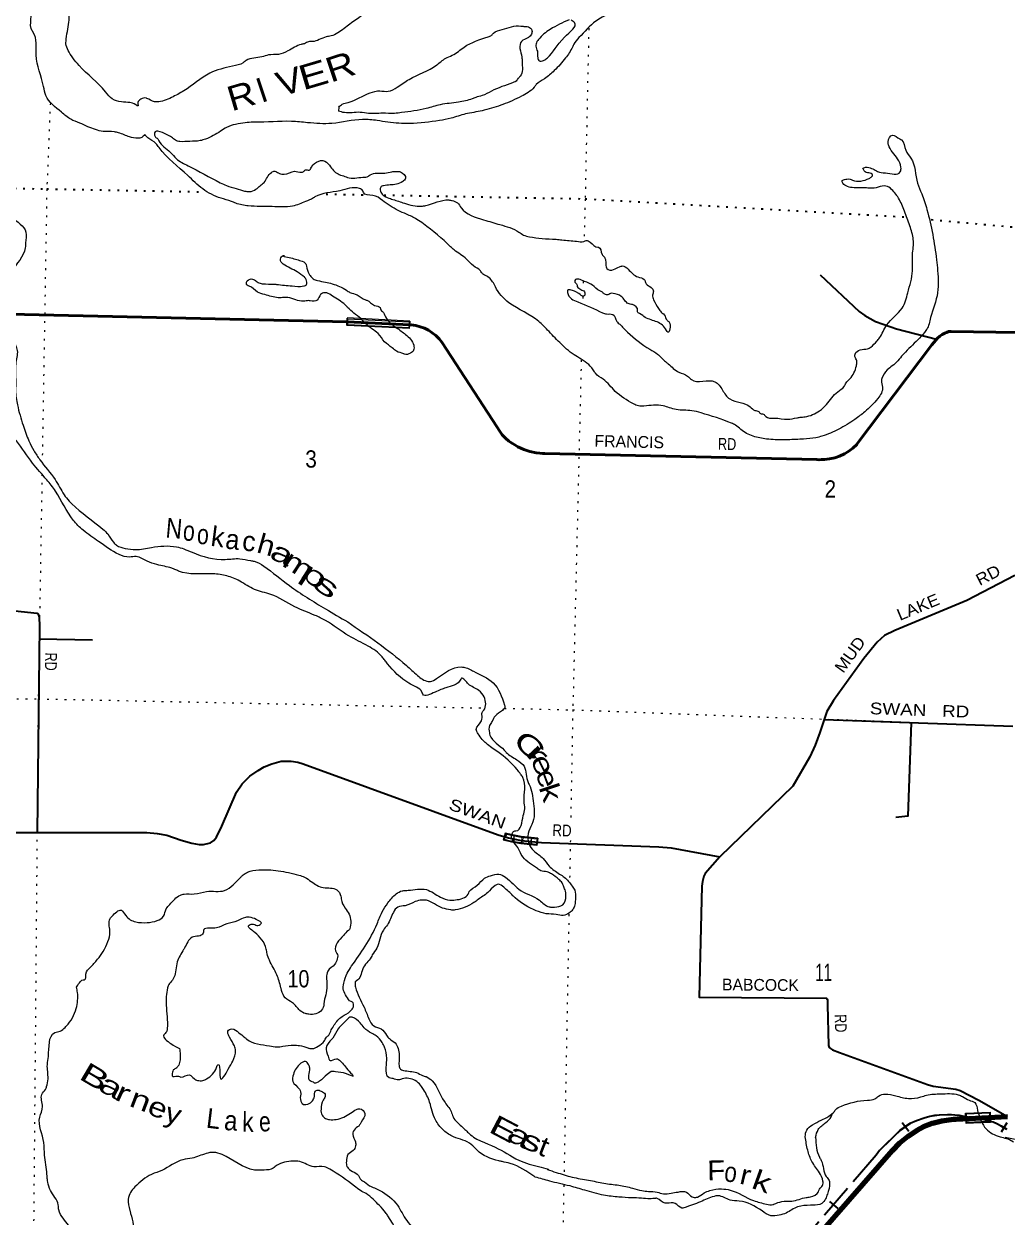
# Model space of a CAD drawing. Header units: feet. Extents: x -493433 to -244333, y 184684 to 373072.
# Drawn here: x -316036 to -306000, y 348789 to 360969 of the extents above; entities that cross this region are included whole.
import ezdxf

# ---------------------------------------------------------------- set-up
doc = ezdxf.new("R2010")
doc.units = ezdxf.units.FT
doc.header["$LTSCALE"] = 60
doc.linetypes.add('DOTTED', pattern=[1.5, 0.3, -1.2])
doc.linetypes.add('LONG_DASHED', pattern=[7.5, 6, -1.5])
for name, color, linetype, lineweight in [('23', 7, 'Continuous', 70), ('26', 7, 'Continuous', 40), ('27', 7, 'Continuous', 13), ('29', 7, 'Continuous', 25), ('30', 7, 'Continuous', 13), ('31', 7, 'Continuous', 13), ('34', 7, 'Continuous', 13), ('39', 7, 'Continuous', 13), ('41', 7, 'Continuous', 13), ('59', 7, 'Continuous', 13), ('6', 7, 'DOTTED', 25), ('63', 7, 'Continuous', 25), ('7', 7, 'DOTTED', 13)]:
    doc.layers.add(name, color=color, linetype=linetype, lineweight=lineweight)

msp = doc.modelspace()

# ---------------------------------------------------------------- linework, layer by layer
at = {"layer": '23'}
msp.add_lwpolyline([(-308357.81, 348107.11), (-307170.73, 349468.59), (-307094.38, 349546.85), (-307010.27, 349616.7), (-306919.32, 349677.37), (-306849.86, 349715.14), (-306760.02, 349748.53), (-306667.17, 349772.35), (-306572.35, 349786.33), (-306571.34, 349786.41), (-306545.92, 349788.43), (-306521.34, 349789.8), (-306450.29, 349793.75), (-305996.95, 349814.48)], dxfattribs=at)
at = {"layer": '26', "lineweight": 13}
for p, q in [((-312737.86, 357890.59), (-312735.4, 357966.2)), ((-312100.5, 357858.84), (-312737.27, 357890.59)), ((-312095.39, 357935.07), (-312735.64, 357967)), ((-312099.15, 357859.61), (-312096.71, 357895.26))]:
    msp.add_line(p, q, dxfattribs=at)
at = {"layer": '26'}
for p, q in [((-312736.96, 357927.95), (-312096.57, 357897.35)), ((-312096.57, 357897.35), (-312097.36, 357897.41))]:
    msp.add_line(p, q, dxfattribs=at)
for points in [[(-312736.96, 357927.95), (-316179.66, 358006.71), (-316205.82, 358007.31)], [(-305886.85, 357818.14), (-306570.28, 357828.72), (-306595.3, 357829.11), (-306620.28, 357819.76), (-306636.31, 357812.99), (-306662.49, 357798.54), (-306687.02, 357781.44), (-306709.63, 357761.87), (-306728.98, 357741.19), (-306747.52, 357716.96), (-306766.98, 357691.19), (-307532.65, 356677.58), (-307534.23, 356675.93), (-307573.17, 356639.56), (-307615.7, 356607.45), (-307661.35, 356579.97), (-307709.62, 356557.41), (-307759.99, 356540.02), (-307811.9, 356527.99), (-307864.78, 356521.45), (-307893.05, 356520.94), (-307918.3, 356520.48), (-307943.05, 356521.03), (-310718.82, 356583.3), (-310743.71, 356583.86), (-310768.82, 356586.68), (-310806.77, 356590.95), (-310870.92, 356604.96), (-310933.26, 356625.59), (-310993.09, 356652.62), (-311024.78, 356671.15), (-311049.86, 356685.82), (-311074.78, 356703.38), (-311085.1, 356710.66), (-311120.58, 356741.44), (-311152.65, 356775.75), (-311180.95, 356813.23), (-311205.18, 356853.46), (-311769.17, 357719.91), (-311798.59, 357755.5), (-311831.57, 357787.82), (-311867.75, 357816.52), (-311906.73, 357841.28), (-311948.09, 357861.83), (-311991.36, 357877.94), (-312036.09, 357889.45), (-312081.77, 357896.21), (-312096.57, 357897.35)]]:
    msp.add_lwpolyline(points, dxfattribs=at)
at = {"layer": '26', "lineweight": 13}
for points in [[(-312729.6, 357898.22), (-312727.64, 357958.58), (-312102.53, 357927.41), (-312104.55, 357897.89)], [(-312104.69, 357895.8), (-312106.65, 357867.16), (-312729.6, 357898.22)], [(-312074.57, 357894.16), (-312096.71, 357895.26), (-312096.57, 357897.35), (-312093.99, 357935.09)]]:
    msp.add_lwpolyline(points, dxfattribs=at)
at = {"layer": '29'}
for p, q in [((-315878.29, 354693.2), (-315335.44, 354682.57)), ((-307867.6, 353869.41), (-305942.1, 353801.63))]:
    msp.add_line(p, q, dxfattribs=at)
for points in [[(-307908.74, 358407.62), (-307508.46, 358032.38), (-307453.54, 357992.19), (-307342.4, 357931.93), (-307185.54, 357875.16), (-307129.99, 357854.66), (-306720.64, 357750.35)], [(-317209.96, 356829), (-317221.57, 355162.85), (-317211.81, 355125.2), (-317175.19, 355093.27), (-317105.82, 355078.42), (-315898.89, 354953.52), (-315893.24, 354950.23), (-315888.41, 354942.5), (-315880.68, 354912.54), (-315876.81, 354820.73), (-315901.23, 352713.91)], [(-305920.97, 355337.78), (-306412.04, 355082.01), (-307145.43, 354777.35), (-307252.11, 354725.07), (-307326.94, 354657.58), (-307463.37, 354490.37), (-307771.06, 354062.59), (-307841, 353951.44), (-307912.48, 353735.62), (-307960.29, 353606.69), (-308012.99, 353486.24), (-308187.34, 353186.23), (-308932.54, 352466.6)], [(-306977.55, 353838.08), (-307012.73, 352880.84), (-307136.17, 352869.63)], [(-318569.31, 352715.49), (-314780.26, 352713.24), (-314674.92, 352705.65), (-314575.57, 352686.2), (-314430.1, 352635.48), (-314320.68, 352605.06), (-314247.3, 352593.47), (-314202.82, 352593.91), (-314131.43, 352608.93), (-314096.68, 352632.11), (-314069.64, 352666.88), (-314014.9, 352778.82), (-313865.7, 353127.75), (-313807.02, 353211.64), (-313728.78, 353289.68), (-313644.82, 353346.87), (-313583.02, 353385.5), (-313505.78, 353416.41), (-313410.33, 353441.32), (-313308.82, 353443.45), (-313239.3, 353431.86), (-313186.72, 353415.95), (-311195.47, 352692.72), (-311088.41, 352659.15), (-310960.97, 352634.04), (-310752.92, 352613.9), (-309554.28, 352569.75), (-309427.81, 352556.77), (-308932.54, 352466.6)], [(-308932.54, 352466.6), (-309081.75, 352296.9), (-309095.68, 352268.93), (-309109.2, 352214.84), (-309114.97, 352166.78), (-309142.34, 351035.64), (-307844.02, 351023.39), (-307837.14, 351014.86), (-307833.27, 351003.26), (-307833.44, 350954.68), (-307821.68, 350539.36), (-307814.88, 350521.27), (-307802.35, 350510.36), (-307781.1, 350496.83), (-307711, 350470.51), (-306811.16, 350141.18), (-306755.38, 350125.94), (-306521.82, 350094.29), (-306478.84, 350081.26), (-306290.06, 349982.14), (-305996.95, 349814.48)]]:
    msp.add_lwpolyline(points, dxfattribs=at)
at = {"layer": '31'}
for p, q in [((-311124.66, 352709.59), (-311142.08, 352636.65)), ((-311132.43, 352642.57), (-311118.73, 352699.95)), ((-310788.54, 352656.32), (-310798.44, 352581.98))]:
    msp.add_line(p, q, dxfattribs=at)
for points in [[(-310798.44, 352581.98), (-310962.89, 352600.79), (-311057.88, 352616.54), (-311142.08, 352636.65)], [(-310805.32, 352590.82), (-310961.78, 352608.72), (-311056.29, 352624.39), (-311132.43, 352642.57)], [(-310788.54, 352656.32), (-310958.58, 352674.2), (-311044.18, 352690.38), (-311124.66, 352709.59)], [(-311118.73, 352699.95), (-311045.85, 352682.55), (-310959.74, 352666.28), (-310797.55, 352649.22), (-310805.32, 352590.82)]]:
    msp.add_lwpolyline(points, dxfattribs=at)
at = {"layer": '31', "linetype": 'DOTTED', "lineweight": 100}
msp.add_arc((-310699.76, 354306.61), 1690.06, 255.1337, 266.82082, dxfattribs=at)
at = {"layer": '34'}
msp.add_lwpolyline([(-304717.17, 349345.58), (-304915.31, 349384.32), (-306020.4, 349602.15)], dxfattribs=at)
at = {"layer": '39'}
for p, q in [((-312821.9, 360119.91), (-312824.19, 360079.52)), ((-305933.81, 349552.42), (-306000.17, 349591.74))]:
    msp.add_line(p, q, dxfattribs=at)
for points in [[(-314967.5, 363185.97), (-315055.97, 363239.04), (-315275.58, 363311.09), (-315452.95, 363358.64), (-315527.59, 363367.19), (-315719.54, 363350.17), (-315842.62, 363363.04), (-315979.94, 363359.83), (-316131.72, 363312.27), (-316220.93, 363258.25), (-316287.99, 363196.02), (-316375.4, 363109.67), (-316430.15, 363075.65), (-316432.27, 363059.5), (-316519.62, 362983.25), (-316568.8, 362878.49), (-316578.98, 362866.43), (-316585.02, 362868.48), (-316578.98, 362866.43), (-316585.02, 362868.48), (-316578.98, 362866.43), (-316585.02, 362868.48), (-316591.74, 362771.54), (-316608.04, 362749.41), (-316614.2, 362735.31), (-316624.31, 362733.34), (-316636.71, 362690.99), (-316779.81, 362433.23), (-316808.3, 362401.08), (-316847.11, 362334.64), (-316865.52, 362300.41), (-316908.52, 362213.78), (-317059.47, 361988.4), (-317085.91, 361960.27), (-317132.98, 361867.62), (-317165.6, 361823.36), (-317276.51, 361547.23), (-317278.82, 361504.81), (-317272.84, 361492.66), (-317333.66, 361161.66), (-317350.43, 361070.84), (-317351.06, 360977.9), (-317367.71, 360905.27), (-317380.7, 360776.04), (-317379.34, 360679.04), (-317381.6, 360644.72), (-317364.88, 360432.46), (-317347.27, 360347.5), (-317326.34, 360161.48), (-317314.45, 360127.07), (-317276.73, 360033.89), (-317232.85, 359954.83), (-317241.73, 359835.67), (-317238.58, 359706.35), (-317235.64, 359544.69), (-317214.43, 359397.07), (-317219.63, 359227.38), (-317217.8, 359199.08), (-317216.05, 359160.69), (-317230.58, 359102.18), (-317250.01, 358916.42), (-317288.97, 358829.78), (-317405.11, 358674.9), (-317524.87, 358582.69), (-317682.88, 358506.87), (-317772.13, 358446.8), (-317875.37, 358407.02), (-317978.72, 358353.09), (-318041.49, 358327.2), (-318128.46, 358305.51), (-318140.68, 358289.42), (-318258.26, 358219.41), (-318304.83, 358201.52), (-318460.54, 358166.09), (-318474.66, 358168.2), (-318539.43, 358146.37), (-318626.35, 358130.73), (-318689.12, 358104.84), (-318804.41, 358075.23), (-319022.56, 358062.41), (-319382.34, 358008.02), (-319620.67, 357995.32), (-319747.87, 357996.09), (-319982.38, 357953.06), (-320289.88, 357866.02), (-320389.34, 357787.83), (-320391.43, 357777.73), (-320438.17, 357733.57), (-320462.46, 357725.63), (-320507.12, 357689.53), (-320523.45, 357663.37), (-320654.4, 357409.58), (-320711.93, 357262.44), (-320816.35, 357048.9), (-320871.59, 356942.16), (-320933.9, 356685.94), (-320942.84, 356558.71)], [(-311463.37, 362128.06), (-311605.73, 361979.42), (-311622.08, 361951.23), (-311640.42, 361925.07), (-311670.96, 361888.89), (-311687.37, 361850.6), (-311766.93, 361733.9), (-311799.54, 361687.63), (-311842.23, 361647.48), (-311899.51, 361538.72), (-311915.9, 361504.47), (-311911.93, 361494.35), (-311920.19, 361468.13), (-311914.2, 361457.99), (-311934.59, 361427.81), (-312033.91, 361373.86), (-312767.94, 360921.72), (-312899.71, 360845.75), (-312950.25, 360835.95), (-313091.92, 360788.32), (-313130.3, 360786.54), (-313172.84, 360766.59), (-313205.2, 360758.71), (-313340.93, 360692.86), (-313438.1, 360657.08), (-313539.09, 360651.64), (-313607.88, 360631.85), (-313765.62, 360596.44), (-313798.08, 360572.39), (-313905.34, 360536.68), (-314138.04, 360465.37), (-314403.78, 360285.14), (-314529.44, 360217.21), (-314679.16, 360171.65), (-314701.36, 360173.81), (-314781.89, 360208.64), (-314787.93, 360210.7), (-314816.2, 360210.87), (-314862.83, 360182.87), (-314873.16, 360148.59), (-314869.23, 360132.4), (-314893.38, 360142.65), (-314955.83, 360165.25), (-315040.57, 360173.85), (-315133.26, 360202.7), (-315201.41, 360275.86), (-315472.16, 360544.21), (-315536.24, 360623.39), (-315584.18, 360698.45), (-315605.94, 360765.25), (-315605.75, 360793.54), (-315576.16, 360985.31), (-315579, 361161.1), (-315560.75, 361468.11), (-315569.95, 361599.49), (-315599.6, 361692.62), (-315645.39, 361789.88), (-315664.77, 361907.19), (-315700.44, 362006.41), (-315771.87, 362190.71), (-315787.92, 362206.97), (-315804.1, 362203.03), (-315809.88, 362243.47), (-315829.71, 362296.13), (-315831.59, 362316.34), (-315819.3, 362342.54), (-315770.42, 362402.86), (-315749.82, 362463.34), (-315763.5, 362530.1), (-315777.51, 362548.38), (-315809.54, 362588.98), (-316071.41, 362679.47), (-316192.54, 362682.23), (-316283.38, 362686.82), (-316458.69, 362738.4), (-316472.64, 362766.78), (-316524.99, 362789.31), (-316520.7, 362825.66), (-316443.11, 362952.48), (-316430.88, 362968.57), (-316379.95, 363034.94), (-316329.14, 363083.12), (-316270.32, 363121.16), (-316160.94, 363173.02), (-315946.28, 363262.65), (-315857.36, 363274.22), (-315685.78, 363267.12), (-315538.56, 363239.96), (-315343.15, 363174.11), (-315210.3, 363112.69), (-315172.11, 363086.19), (-315123.77, 363069.73), (-314911.9, 363048.24), (-314909.56, 363094.69), (-314913.45, 363116.95), (-314923.35, 363145.29), (-314967.5, 363185.97)], [(-314802.59, 359839.03), (-314833.08, 359808.91), (-314871.49, 359801.06), (-314958.21, 359815.73), (-315068.99, 359856.82), (-315111.32, 359867.18), (-315226.37, 359871.92), (-315381.53, 359919.33), (-315466.08, 359956.21), (-315556.68, 359995.15), (-315653.09, 360068.48), (-315811.46, 360237.14), (-315835.06, 360330.23), (-315909.58, 360651.93), (-315940.32, 360882.46), (-315950.31, 360896.65), (-315963.65, 361013.93), (-315971.96, 361274.62), (-315995.83, 361329.32), (-315998.77, 361488.95), (-316064.03, 361691.4), (-316111.81, 361790.69), (-316197.66, 361932.65), (-316267.71, 362024), (-316352.1, 362085.14), (-316382.29, 362099.46), (-316521.42, 362126.57), (-316571.9, 362126.87), (-316719.78, 362057.05), (-316750.25, 362030.98), (-316760.4, 362022.96), (-316866.27, 361894.29), (-316897.26, 361791.43), (-316914.29, 361662.22), (-316931.17, 361260.24), (-316883.12, 360904.35), (-316882.07, 360762.91), (-316871.14, 360587.06), (-316836.43, 360348.43), (-316829.15, 360231.2), (-316732.8, 359852.79), (-316703.55, 359699.06), (-316672.05, 359581.67), (-316664.43, 359514.95), (-316677.53, 359369.56), (-316676.01, 359296.81), (-316670.04, 359282.64), (-316697.18, 359153.5), (-316687.18, 359139.29), (-316652.95, 359124.94), (-316622.66, 359124.76), (-316570.2, 359120.4), (-316429.11, 359083.17), (-316295.93, 359070.23), (-316167.23, 358994.69), (-316014.81, 358842.23), (-316017.58, 358733.15), (-316021.96, 358682.66), (-316164.94, 358443.1), (-316226.13, 358352.55), (-316324.53, 358134.94), (-316302.65, 358086.32), (-316286.69, 358057.94), (-316237.96, 357967.78)], [(-305859.83, 361879.48), (-305934.82, 361837.51), (-306181.6, 361774.38), (-306414.63, 361654.58), (-306600.65, 361617.34), (-306865.39, 361584.62), (-307358.72, 361490.67), (-307405.2, 361484.9), (-307588.91, 361490.06), (-308041.71, 361416.07), (-308260.07, 361374.98), (-308468.49, 361309.59), (-308779.89, 361244.82), (-308949.73, 361211.52), (-309123.53, 361190.36), (-309301.27, 361181.34), (-309527.7, 361140.31), (-309560.04, 361134.44), (-309877.23, 361110.12), (-310016.75, 361080.67), (-310134.16, 361036.94), (-310197.03, 360996.91), (-310369.82, 360828.24), (-310422.77, 360761.89), (-310437.11, 360731.68), (-310506.53, 360620.98), (-310622.5, 360492.37), (-310722.02, 360408.12), (-310805.2, 360350.04), (-310827.6, 360321.9), (-310957.47, 360229.74), (-311145.82, 360146.03), (-311336.01, 360088.61), (-311358.27, 360082.69), (-311528.1, 360049.38), (-311675.8, 360005.82), (-311793.07, 359982.3), (-312096.16, 359951.83), (-312320.19, 359965.32), (-312429.11, 359982.14), (-312578.45, 359993.16), (-312891.69, 359952.64), (-313139.99, 359960.22), (-313305.47, 359973.36), (-313679.08, 359965.53), (-313695.23, 359965.63), (-313776.04, 359958.03), (-313966.15, 359912.72), (-314029.02, 359872.7), (-314181, 359792.81), (-314235.63, 359776.98), (-314342.7, 359769.55), (-314443.66, 359768.15), (-314487.99, 359780.54), (-314528.15, 359813.11), (-314580.47, 359839.7), (-314667.07, 359872.54), (-314695.37, 359868.68), (-314703.62, 359842.46), (-314691.7, 359814.1), (-314663.61, 359787.67), (-314657.64, 359775.51), (-314605.57, 359712.56), (-314539.31, 359657.61), (-314479.19, 359592.58), (-314360.55, 359521.14), (-314030.59, 359347.39), (-313968.2, 359318.72), (-313869.45, 359289.83), (-313782.82, 359263.04), (-313734.4, 359256.69), (-313667.6, 359280.53), (-313622.94, 359316.62), (-313584.34, 359350.73), (-313508.93, 359453.31), (-313474.52, 359465.22), (-313438.31, 359446.82), (-313428.23, 359442.72), (-313377.82, 359434.33), (-313272.62, 359464), (-313202.01, 359455.48), (-313183.81, 359459.41), (-313161.46, 359479.48), (-313125.15, 359475.21), (-313100.7, 359507.4), (-313025.58, 359567.55), (-313007.36, 359573.5), (-312962.99, 359567.17), (-312904.83, 359508.22), (-312816.52, 359430.9), (-312760.11, 359412.38), (-312733.94, 359402.11), (-312574.41, 359403.16), (-312519.83, 359412.93), (-312501.56, 359426.96), (-312352.01, 359446.25), (-312281.25, 359459.96)], [(-312821.9, 360119.91), (-312785.34, 360150), (-312726.67, 360167.82), (-312499.85, 360265.44), (-312402.8, 360285.06), (-312318.03, 360280.49), (-312224.85, 360324.38), (-312103.16, 360402.43), (-311821.48, 360550.22), (-311730.15, 360618.37), (-311663.32, 360648.27), (-311541.59, 360732.38), (-311296.55, 360837.97), (-311262.11, 360853.91), (-311243.8, 360874.01), (-311152.68, 360911.85), (-310964.66, 360947.06), (-310950.54, 360944.95), (-310912.18, 360942.7), (-310863.85, 360924.22), (-310849.88, 360901.91), (-310856.19, 360863.56), (-310886.72, 360829.39), (-310957.66, 360789.41), (-310972.28, 360718.79), (-310952.7, 360629.77), (-310950.99, 360585.31), (-310970.2, 360433.89), (-310992.58, 360409.78), (-311002.78, 360393.68), (-311047.38, 360367.69), (-311264.01, 360282.13), (-311357.21, 360236.23), (-311423.97, 360218.45), (-311460.41, 360204.53), (-311599.97, 360169.02), (-311785.91, 360143.89), (-311929.54, 360104.36), (-312180.2, 360063.46), (-312252.94, 360055.82), (-312376.1, 360056.58), (-312517.44, 360055.43), (-312604.19, 360066.05), (-312763.73, 360062.99), (-312824.19, 360079.52)], [(-310469.52, 361010.7), (-310664.04, 360912.89), (-310783.88, 360808.56), (-310808.42, 360764.26), (-310810.6, 360740.03), (-310794.8, 360689.42), (-310791.22, 360622.72), (-310775.29, 360590.29), (-310730.82, 360596.09), (-310692.28, 360622.11), (-310517.19, 360833.19), (-310415.21, 360982.08), (-310449.36, 361006.54)], [(-307064.56, 357591.38), (-307172.37, 357476.89), (-307223.12, 357436.79), (-307278.24, 357350.25), (-307282.41, 357330.07), (-307270.77, 357261.3), (-307320.03, 357144.42), (-307452.2, 357009.87), (-307553.7, 356931.69), (-307717.93, 356831.68), (-307890.05, 356760.01), (-307950.73, 356744.22), (-308078.03, 356730.85), (-308114.38, 356729.06), (-308277.98, 356721.98), (-308455.59, 356731.16), (-308590.67, 356760.27), (-308719.42, 356829.76), (-308771.62, 356872.5), (-308813.88, 356892.96), (-309124.1, 356997.91), (-309218.84, 357020.72), (-309378.27, 357031.8), (-309511.28, 357068.98), (-309707.13, 357068.17), (-309761.65, 357068.5), (-309813.99, 357091.04), (-309998.88, 357217.44), (-310123.21, 357341.45), (-310201.54, 357402.54), (-310211.52, 357418.77), (-310345.93, 357546.88), (-310420.32, 357591.78), (-310566.86, 357715.93), (-310691.17, 357843.98), (-310779.4, 357931.4), (-311084.99, 358123.19), (-311223.21, 358283.65), (-311237.16, 358312.02), (-311311.31, 358393.29), (-311353.53, 358417.79), (-311375.54, 358448.23), (-311447.88, 358499.19), (-311518.08, 358568.32), (-311644.63, 358662.03), (-311680.76, 358694.58), (-311957.79, 358928.62), (-312026.13, 358973.49), (-312130.76, 359026.66), (-312215.32, 359063.54), (-312376.13, 359167.57), (-312474.72, 359218.68), (-312569.42, 359247.55), (-312575.36, 359265.77), (-312609.53, 359288.21), (-312811.6, 359265.19), (-313064.43, 359202.09), (-313080.64, 359192.09), (-313161.67, 359154.19), (-313293.23, 359108.52), (-313501.23, 359103.73), (-313745.5, 359111.28), (-313872.51, 359138.32), (-313916.81, 359156.77), (-314023.6, 359189.76), (-314210.73, 359283.83), (-314363.24, 359422.16), (-314656.09, 359706.8), (-314688.12, 359747.4), (-314770.5, 359806.5), (-314802.59, 359839.03)], [(-309953.79, 357902.09), (-309873.57, 357822.8), (-309646.62, 357647.66), (-309568.21, 357598.69), (-309487.98, 357521.41), (-309459.86, 357499.02), (-309349.4, 357413.49), (-309260.83, 357374.55), (-309222.72, 357337.95), (-308982.59, 357316.27), (-308904.44, 357230.94), (-308872.48, 357180.23), (-308830.34, 357141.58), (-308622.94, 357059.49), (-308574.73, 357022.83), (-308536.44, 357012.49), (-308518.41, 356992.18), (-308488.16, 356985.92), (-308464.1, 356961.53), (-308375.38, 356944.82), (-308240.17, 356933.89), (-308147.2, 356947.46), (-308112.84, 356953.31), (-308062.32, 356959.06), (-307914.52, 357018.77), (-307843.39, 357085), (-307729.43, 357213.61), (-307664.44, 357267.77), (-307644.01, 357304.01), (-307605.36, 357346.2), (-307537.81, 357479.13), (-307533.5, 357517.49), (-307547.35, 357560.01), (-307553.3, 357574.19), (-307551.12, 357598.41), (-307500.33, 357642.56), (-307423.55, 357652.19), (-307391.12, 357670.17), (-307330.12, 357730.41), (-307303.65, 357762.58), (-307228.03, 357895.45), (-307071.37, 358068.25), (-307013.76, 358223.47), (-306965.76, 358449.47), (-306964.51, 358631.29), (-306955.9, 358708.02), (-306957.52, 358766.62), (-306992.89, 358908.27), (-307046.38, 359056.09), (-307108.05, 359189.82), (-307126.03, 359218.22), (-307166.08, 359266.96), (-307220.3, 359309.72), (-307375.9, 359290.47), (-307434.43, 359294.88), (-307581.81, 359297.8), (-307682.37, 359354.99), (-307684.33, 359363.08), (-307659.98, 359381.12), (-307635.72, 359385.02), (-307603.41, 359384.82), (-307577.24, 359374.55), (-307407.51, 359391.69), (-307381.14, 359409.72), (-307375.02, 359417.76), (-307376.93, 359433.94), (-307399.06, 359446.19), (-307425.3, 359448.38), (-307467.47, 359480.97), (-307471.45, 359491.08), (-307461.27, 359501.13), (-307426.93, 359504.96), (-307370.5, 359488.45), (-307322.22, 359461.88), (-307241.57, 359447.25), (-307090.05, 359458.44), (-307083.66, 359506.88), (-307117.41, 359589.94), (-307211.32, 359733.97), (-307215.13, 359766.32), (-307170.25, 359832.71), (-307095.81, 359793.87), (-307077.71, 359783.65), (-307034.01, 359678.33), (-306982.07, 359599.2), (-306913.16, 359342.18), (-306871.51, 359234.84), (-306818.11, 359072.87), (-306720.68, 358561.1), (-306709.33, 358449.9), (-306715.14, 358193.34), (-306789.58, 357939.23), (-306806.17, 357876.7), (-306828.64, 357838.45), (-306893.78, 357762.07), (-307038.12, 357619.51), (-307064.56, 357591.38)], [(-312281.25, 359459.96), (-312230.74, 359463.69), (-312192.42, 359457.39), (-312140.37, 359392.42), (-312168.86, 359360.27), (-312233.67, 359332.38), (-312365.01, 359317.02), (-312393.38, 359303.05), (-312397.61, 359274.79), (-312391.72, 359250.51), (-312357.65, 359213.93), (-312295.24, 359185.26), (-312269.06, 359177.02), (-312152.22, 359137.92), (-311976.74, 359108.56), (-311934.3, 359114.36), (-311699.69, 359171.52), (-311663.39, 359165.24), (-311611.05, 359142.69), (-311573.04, 359091.94), (-311343.7, 358969.32), (-311176.45, 358919.8), (-310983.13, 358843.87), (-310934.88, 358813.26), (-310876.44, 358796.74), (-310745.33, 358777.75), (-310604.04, 358770.83), (-310543.51, 358764.4), (-310394.19, 358749.34), (-310319.5, 358748.87), (-310295.2, 358756.82), (-310254.94, 358740.4), (-310176.55, 358689.41), (-310170.48, 358689.37), (-310134.64, 358616.42), (-310110.6, 358587.99), (-310096.81, 358539.41), (-310093.11, 358488.87), (-310085.17, 358470.64), (-310016.59, 358460.12), (-309957.83, 358490.06), (-309937.59, 358496.01), (-309929.5, 358497.97), (-309869.16, 358465.28), (-309821.02, 358418.51), (-309768.74, 358385.86), (-309704.3, 358361.23), (-309684.42, 358316.65), (-309634.21, 358277.95), (-309610.25, 358239.42), (-309618.58, 358201.08), (-309608.82, 358152.53), (-309556.94, 358063.32), (-309530.94, 358026.78), (-309498.81, 358000.33), (-309470.94, 357943.59), (-309448.87, 357923.24), (-309463.7, 357822.31), (-309475.68, 357840.56), (-309572.01, 357926.01), (-309692.83, 357973.23), (-309751.13, 358011.97), (-309773.22, 358028.27), (-309771.11, 358042.4), (-309823.18, 358103.34), (-309867.53, 358113.71), (-309901.64, 358146.24), (-309939.72, 358186.89), (-310022.29, 358217.7), (-310046.52, 358217.85), (-310064.77, 358205.84), (-310111.17, 358212.18), (-310131.24, 358230.49), (-310157.4, 358242.78), (-310231.7, 358301.82), (-310314.22, 358340.72), (-310411.08, 358349.39), (-310413.2, 358333.24), (-310395.15, 358316.96), (-310387.28, 358286.61), (-310349.34, 358258.11)], [(-312597.49, 357962.92), (-312730.91, 358074.66), (-312756.98, 358101.09), (-312885.59, 358190.77), (-312943.92, 358223.45), (-312988.36, 358219.68), (-313006.62, 358207.67), (-313041.35, 358149.29), (-313112.06, 358141.64), (-313128.2, 358143.76), (-313182.76, 358138.03), (-313340, 358175.35), (-313380.38, 358175.61), (-313438.95, 358173.94), (-313576.03, 358205.09), (-313652.57, 358231.82), (-313736.95, 358292.94), (-313757.1, 358301.15), (-313765.07, 358315.35), (-313726.37, 358363.59), (-313682.01, 358355.25), (-313645.86, 358328.76), (-313603.53, 358316.38), (-313474.35, 358311.55), (-313456.19, 358309.42), (-313298.8, 358294.31), (-313179.68, 358293.58), (-313151.31, 358307.56), (-313149.13, 358331.79), (-313155, 358360.11), (-313173.01, 358382.44), (-313245.33, 358437.44), (-313388.13, 358517.11), (-313408.2, 358535.41), (-313418.08, 358567.8), (-313387.54, 358603.98), (-313375.41, 358605.93)], [(-313395.64, 358599.99), (-313262.61, 358566.86), (-313210.22, 358550.37), (-313157.94, 358519.75), (-313152.03, 358497.48), (-313124.33, 358414.48), (-313100.32, 358384.03), (-313084.27, 358367.76), (-313039.97, 358349.31), (-312957.3, 358332.64), (-312888.77, 358316.06), (-312743.84, 358250.52), (-312707.65, 358228.07), (-312635.14, 358203.38), (-312548.66, 358152.34), (-312534.55, 358148.21), (-312456.17, 358095.21), (-312399.8, 358072.64), (-312391.88, 358048.35), (-312375.83, 358034.1), (-312343.91, 357977.34), (-312233.17, 357867.93)], [(-310334.43, 358188.81), (-310383.67, 358223.95), (-310407.8, 358238.25), (-310448.1, 358250.62), (-310486.46, 358250.85), (-310486.61, 358228.63), (-310446.69, 358161.7), (-310382.3, 358131.01), (-310128.64, 358020.35), (-310090.36, 358007.99), (-310025.79, 358003.56), (-309981.87, 357930.55), (-309953.79, 357902.09)], [(-310351.54, 358255.98), (-310312.98, 358235.01), (-310308.42, 358211.65), (-310316.14, 358193.8), (-310333.92, 358190.38)], [(-314830.13, 355513.45), (-314890.58, 355532), (-314959.26, 355526.36), (-315064.07, 355553.26), (-315273.14, 355685.86), (-315429.85, 355799.96), (-315532.12, 355903.62), (-315713.84, 356199.7), (-315801.89, 356315.41), (-315948.11, 356486.01), (-316112.13, 356713.29), (-316136.16, 356741.72), (-316188.15, 356816.79), (-316223.84, 356911.97), (-316233, 357049.42), (-316284.19, 357239.65), (-316281.34, 357362.87), (-316349.89, 357672.42), (-316386.19, 357970.23)], [(-316237.96, 357967.78), (-316203.32, 357847.3), (-316119.6, 357689.2), (-316103.82, 357634.55), (-316118.89, 357497.26), (-316118.32, 357285.11), (-316120.75, 357224.51), (-316101.55, 357078.92), (-316044.41, 356872.49), (-315984.93, 356712.52), (-315933.11, 356613.21), (-315873.17, 356519.89), (-315717.07, 356316.91), (-315625.25, 356162.8), (-315575.21, 356097.85), (-315547.14, 356069.38), (-315229.89, 355810.86), (-315179.74, 355762.07), (-315121.77, 355676.86), (-315089.68, 355646.35), (-315001.05, 355615.51), (-314894.13, 355602.74), (-314734.47, 355623.99), (-314478, 355630.5), (-314403.45, 355609.86), (-314318.87, 355574.99), (-313980.17, 355502.21), (-313830.71, 355509.38), (-313721.81, 355490.53), (-313685.51, 355484.25), (-313586.92, 355433.13), (-313325.8, 355235.56), (-312955.92, 354996.93), (-312730.69, 354864.22)], [(-312233.17, 357867.93), (-312139.19, 357798.29), (-312089.05, 357749.49), (-312057.16, 357688.68), (-312053.29, 357662.39), (-312057.51, 357638.17), (-312090.02, 357608.07), (-312150.66, 357596.31), (-312158.71, 357600.4), (-312231.22, 357627.11), (-312275.41, 357661.72), (-312353.72, 357724.84), (-312419.77, 357808.08), (-312485.45, 357856.61), (-312597.49, 357962.92)], [(-312670.8, 350934.27), (-312682.59, 350982.83), (-312696.68, 350988.97), (-312742.75, 351041.78), (-312772.62, 351102.57), (-312770.09, 351177.32), (-312735.08, 351278.11), (-312690.15, 351352.59), (-312551.47, 351553.78), (-312430.78, 351783.36), (-312377.46, 351904.25), (-312320.3, 351996.85), (-312234.86, 352089.26), (-312176.1, 352119.2), (-312139.74, 352123.02), (-312113.48, 352124.88), (-311927.68, 352131.82), (-311782.84, 352054.16), (-311688.14, 352025.3), (-311631.6, 352026.97), (-311499.96, 352086.78), (-311489.69, 352110.97), (-311408.48, 352177.13), (-311333.29, 352247.39), (-311272.54, 352273.28), (-311187.64, 352288.92), (-311121.22, 352258.22), (-311042.94, 352191.06), (-310984.76, 352136.15), (-310773.54, 352023.74), (-310673.05, 351956.46), (-310658.93, 351954.35), (-310620.57, 351954.12), (-310535.61, 351977.84), (-310502.71, 352064.51), (-310512.35, 352131.24), (-310528.23, 352169.73), (-310542.16, 352200.12), (-310576.24, 352236.7), (-310650.56, 352291.69), (-310694.84, 352312.17), (-310759.36, 352324.69), (-310793.53, 352347.12), (-310942.13, 352465.22), (-311003.95, 352576.71), (-311051.93, 352645.69), (-311055.88, 352657.84), (-311049.48, 352708.31), (-311023.07, 352732.39), (-311012.97, 352732.33), (-310939.23, 352887.45), (-310922.59, 352958.06), (-310930.14, 353034.87), (-310923.25, 353156.06), (-310942.62, 353275.38), (-310966.6, 353311.89), (-311000.61, 353356.55), (-311199.26, 353537.57), (-311317.78, 353625.17), (-311357.88, 353665.82), (-311397.87, 353722.65), (-311417.76, 353767.22), (-311364.65, 353855.78), (-311360.19, 353918.38), (-311358.01, 353940.59), (-311341.71, 353962.72), (-311338.76, 354098.07), (-311392.82, 354165.07), (-311497.37, 354228.35), (-311537.45, 354273.04), (-311569.65, 354289.4), (-311575.77, 354279.33), (-311727.8, 354191.37), (-311839.15, 354147.6), (-311964.48, 354126.14), (-311972.4, 354148.42), (-312028.58, 354199.26), (-312107.05, 354240.16), (-312323.75, 354437.46), (-312351.77, 354473.99), (-312377.8, 354506.48), (-312522.39, 354618.49), (-312717.55, 354720.69), (-312958.75, 354879.76), (-313063.39, 354930.91), (-313270.74, 355019.05), (-313516.21, 355145.81), (-313681.43, 355195.3), (-313832.27, 355281.09), (-313963.15, 355334.41), (-314106.36, 355355.49), (-314457.48, 355383.9), (-314493.71, 355400.28), (-314525.94, 355412.59), (-314677.11, 355449.89), (-314777.82, 355484.85), (-314830.13, 355513.45)], [(-312730.69, 354864.22), (-312132.06, 354420.12), (-312017.67, 354318.4), (-311909.06, 354257.13), (-311886.85, 354256.99), (-311824.06, 354286.91), (-311570.87, 354404.56), (-311522.47, 354396.19), (-311468.13, 354371.61), (-311448, 354361.38), (-311244.91, 354240.94), (-311129.35, 354015.98), (-311125.43, 353997.77), (-311151.93, 353961.56), (-311225.01, 353903.41), (-311257.69, 353849.06), (-311282.21, 353806.79), (-311284.74, 353732.05), (-311278.84, 353709.79), (-311132.51, 353555.35), (-311112.47, 353533), (-311003.96, 353457.58), (-310929.72, 353390.46), (-310888.45, 353224.54), (-310878.48, 353206.3), (-310835.4, 353012.07), (-310826.07, 352900.9), (-310851.01, 352798.01), (-310887.98, 352705.3), (-310882.65, 352600.21), (-310830.65, 352527.16), (-310736.29, 352449.81), (-310674.23, 352372.66), (-310567.78, 352291.19), (-310519.55, 352258.57), (-310439.42, 352167.17), (-310413.45, 352126.6), (-310405.96, 352041.7), (-310410.35, 351989.19), (-310416.59, 351962.97), (-310435.02, 351924.7), (-310467.53, 351894.59), (-310530.32, 351866.69), (-310602.93, 351877.24), (-310703.82, 351885.93), (-310806.58, 351916.87), (-311019.7, 352047.48), (-311043.77, 352069.85), (-311136.06, 352155.26), (-311196.42, 352185.95), (-311226.79, 352174), (-311299.97, 352101.72), (-311352.73, 352063.66), (-311442, 351999.55), (-311632.3, 351923.95), (-311654.53, 351922.06), (-311678.73, 351926.25), (-311763.42, 351942.93), (-311926.41, 352022.71), (-311974.84, 352025.04), (-312041.58, 352009.28), (-312142.82, 351967.47), (-312219.63, 351953.8), (-312264.42, 351899.52), (-312293.14, 351835.04), (-312325.87, 351772.62), (-312366.62, 351718.32), (-312434.5, 351534.88), (-312479.41, 351464.45), (-312491.67, 351442.3), (-312577.3, 351321.6), (-312640.71, 351200.77), (-312648.82, 351196.78), (-312654.99, 351180.65), (-312651.25, 351136.18), (-312563.82, 350931.59), (-312514.15, 350814.12), (-312464.17, 350741.07), (-312387.66, 350710.31), (-312333.6, 350645.32), (-312305.56, 350610.81), (-312247.31, 350568.02), (-312205.76, 350442.51), (-312204.53, 350329.37), (-312202.57, 350319.25), (-312196.62, 350305.08), (-312162.42, 350286.68), (-312027.3, 350263.63), (-311966.93, 350234.98), (-311930.67, 350222.63), (-311868.38, 350179.82), (-311746.65, 349970.99), (-311674.7, 349865.49), (-311654.87, 349812.85), (-311554.67, 349703.13), (-311476.43, 349629.93), (-311412.14, 349583.07)], [(-315498.03, 351137.38), (-315469.49, 351179.63), (-315430.92, 351209.7), (-315418.8, 351209.63), (-315402.23, 351270.14), (-315359.39, 351336.55), (-315284.11, 351420.94), (-315227.03, 351501.4), (-315177.88, 351602.13), (-315157.04, 351696.95), (-315162.25, 351820.22), (-315154.06, 351838.35), (-315135.74, 351860.47), (-315040.43, 351920.5), (-314996.37, 351867.71), (-314893.85, 351802.43), (-314778.81, 351795.67), (-314673.69, 351815.23), (-314610.8, 351859.29), (-314582.01, 351935.89), (-314547.38, 351980.12), (-314437.7, 352076.43), (-314401.29, 352086.32), (-314296.29, 352087.69), (-314170.93, 352113.2), (-313987.15, 352122.17), (-313818.61, 352262.57), (-313796.26, 352282.64), (-313753.68, 352308.65), (-313638.43, 352332.19), (-313440.62, 352324.92), (-313228.93, 352279.18), (-313170.52, 352258.61), (-313102.19, 352213.76), (-312979.45, 352152.39), (-312840.29, 352129.32), (-312800.35, 352064.42), (-312796.52, 352036.12), (-312756.77, 351942.94), (-312716.8, 351882.08), (-312709.75, 351732.54), (-312715.89, 351720.45), (-312724.01, 351714.44), (-312774.83, 351664.24), (-312854.65, 351507.14), (-312832.8, 351454.48), (-312837.05, 351424.2), (-312861.64, 351369.8), (-312934.81, 351299.54), (-312940.98, 351283.42), (-312941.91, 351148.05), (-312973.44, 350966.42), (-312979.75, 350928.07), (-313091.28, 350858.04), (-313125.59, 350860.28), (-313161.89, 350866.55), (-313218.19, 350899.23), (-313294.39, 350976.47), (-313368.74, 351027.43), (-313404.58, 351100.37), (-313412.45, 351130.73), (-313453.95, 351262.3), (-313529.66, 351410.25), (-313553.43, 351477.07), (-313561.17, 351525.6), (-313677.12, 351693.99), (-313721.3, 351728.61), (-313743.29, 351761.07), (-313737.18, 351769.11), (-313690.68, 351778.94), (-313646.35, 351766.54), (-313611.87, 351788.56), (-313650.03, 351819.09), (-313664.09, 351827.25), (-313734.61, 351849.91), (-313775, 351848.14), (-313856.01, 351812.27), (-313965.24, 351782.62), (-314068.49, 351740.83), (-314143.22, 351737.24), (-314199.84, 351723.45), (-314206.15, 351687.12), (-314236.62, 351661.04), (-314305.33, 351651.36), (-314388.8, 351550.85), (-314405.16, 351520.65), (-314470.63, 351393.76), (-314504.01, 351236.38), (-314540.71, 351184.08), (-314550.88, 351172.02), (-314569.37, 351127.68), (-314582.68, 350951.99), (-314572.18, 350715.55), (-314580.49, 350681.26), (-314606.96, 350649.09), (-314534.88, 350559.76), (-314446.38, 350510.74)], [(-312562.77, 346371.8), (-312562.69, 346381.91), (-312481.68, 346419.8), (-312382.56, 346447.47), (-312277.56, 346448.85), (-312237.17, 346452.64), (-312154.29, 346466.29), (-311932.17, 346473.01), (-311762.47, 346488.13), (-311726.12, 346489.92), (-311735.69, 346566.75), (-311751.47, 346621.4), (-311775.8, 346898.32), (-311765.2, 346973.01), (-311769.91, 347171.03), (-311798.23, 347456.05), (-311827.72, 347571.39), (-311924.62, 347866.94), (-311930.52, 347889.19), (-312019.43, 348174.6), (-312098.82, 348373.08), (-312152.52, 348492.6), (-312320, 348800.7), (-312343.98, 348835.2), (-312472.26, 348971.34), (-312542.54, 349028.34), (-312600.87, 349059), (-312661.13, 349105.83), (-312912.33, 349277.07), (-312966.66, 349303.67), (-313075.69, 349302.31), (-313218.67, 349355.72), (-313309.51, 349358.28), (-313473.42, 349302.72), (-313489.67, 349288.68), (-313584.69, 349269.05), (-313612.98, 349267.21), (-313681.61, 349269.65), (-314011.64, 349427.22), (-314100.31, 349449.98), (-314175.1, 349438.32), (-314318.77, 349390.71), (-314411.75, 349375.11), (-314628.53, 349265.32), (-314731.77, 349225.54), (-314902.25, 349097.28), (-314947.05, 349040.99), (-314969.72, 348972.43), (-314954.36, 348857.18), (-314946.49, 348826.83), (-314921.04, 348709.5), (-314923.42, 348656.98), (-315027.6, 348479.84), (-315094.73, 348405.5), (-315119.4, 348340.99), (-315107.98, 348239.91), (-315096.51, 348144.89), (-315091.67, 347967.07), (-315128.63, 347876.39), (-315169.32, 347830.17), (-315245.77, 347871.04), (-315269.77, 347903.52), (-315297.24, 348020.85), (-315315.15, 348057.33), (-315321.09, 348075.55), (-315316.42, 348168.45), (-315293.34, 348295.59), (-315321.23, 348350.3), (-315349.29, 348380.78), (-315455.78, 348456.18), (-315475.75, 348488.62), (-315491.45, 348555.39), (-315529.26, 348634.41), (-315635.29, 348776.48), (-315679.14, 348861.6), (-315684.83, 348914.15), (-315764.58, 349062.12), (-315792.27, 349147.14), (-315797.99, 349195.67), (-315799.79, 349228), (-315824.72, 349420.09), (-315831.91, 349549.42), (-315874.57, 349808.29), (-315845.56, 349917.2), (-315852.8, 350040.49), (-315816.1, 350092.79), (-315803.78, 350121), (-315789.11, 350201.73), (-315796.2, 350345.2), (-315785.53, 350430), (-315719.27, 350672.03), (-315666.66, 350687.88), (-315615.93, 350725.95), (-315601.7, 350740.01), (-315501.55, 350919.2), (-315488.33, 351080.75), (-315498.03, 351137.38)], [(-312923.15, 350644.89), (-312868.31, 350750.97), (-312788.57, 350835.94), (-312704.21, 350889.78), (-312670.8, 350934.27)], [(-310819.17, 349201.64), (-311072.63, 349336.53), (-311153.27, 349355.21), (-311187.53, 349363.5), (-311412.89, 349473.97), (-311469.04, 349530.89), (-311650.21, 349608.77), (-311748.71, 349672), (-311800.81, 349728.89), (-311834.77, 349781.62), (-311894.1, 349961.79), (-311955.81, 350091.47), (-311985.79, 350134.08), (-312041.99, 350182.91), (-312173.11, 350199.88), (-312211.54, 350190.01), (-312267.99, 350202.48), (-312280.08, 350204.57), (-312308.31, 350210.8), (-312337.87, 350316.04), (-312331.15, 350412.97), (-312354.63, 350522.21), (-312378.52, 350570.85), (-312440.64, 350639.92), (-312486.9, 350666.46), (-312561.22, 350721.46), (-312603.27, 350772.23), (-312685.66, 350829.31), (-312695.74, 350831.39), (-312740.36, 350801.35), (-312827.8, 350710.97), (-312882.96, 350616.35), (-312893.14, 350604.29), (-312950.27, 350517.77), (-312930.65, 350432.8), (-312908.77, 350386.2), (-312846.04, 350406.01), (-312805.81, 350383.55), (-312715.69, 350277.94), (-312673.63, 350227.17), (-312742.11, 350251.84), (-312855.03, 350272.73), (-312883.27, 350276.94), (-312940.01, 350244.96), (-313019.22, 350176.76), (-313049.63, 350158.76), (-313065.81, 350154.82), (-313071.83, 350160.92), (-313091.95, 350171.14), (-313114.1, 350179.36), (-313117.25, 350308.68), (-313131.12, 350347.15), (-313161.2, 350377.64), (-313189.5, 350371.74), (-313215.87, 350353.73), (-313256.57, 350307.51), (-313285.26, 350245.05), (-313291.81, 350174.39), (-313223.7, 350095.17), (-313209.97, 350036.5), (-313212.05, 350026.41), (-313202.43, 349957.67), (-313196.43, 349949.54), (-313117.68, 349951.09), (-313091.27, 349975.17), (-313070.78, 350019.49), (-313058.28, 350075.98), (-313042.06, 350085.98), (-313001.76, 350073.62), (-312961.57, 350045.09), (-312961.75, 350018.82), (-312980.17, 349982.57), (-313003.01, 349889.78), (-313001.24, 349855.42), (-312975.31, 349808.79), (-312937.09, 349788.36), (-312914.91, 349784.18), (-312848.27, 349785.8), (-312700.43, 349851.56), (-312641.64, 349887.56), (-312607.26, 349895.44), (-312555.1, 349846.64), (-312594.07, 349757.98), (-312608.4, 349729.78), (-312655.11, 349689.66), (-312679.72, 349633.24), (-312651.98, 349556.3), (-312650.24, 349515.88), (-312674.78, 349469.57), (-312727.57, 349427.46), (-312744.19, 349358.88), (-312744.4, 349328.57), (-312726.51, 349288.06), (-312612.02, 349200.49), (-312598.09, 349172.11), (-312577.98, 349159.87), (-312509.69, 349108.94)], [(-314446.38, 350510.74), (-314440.74, 350450.09), (-314441.13, 350393.53), (-314455.64, 350339.06), (-314476, 350312.92), (-314510.47, 350290.91), (-314522.94, 350238.46), (-314523.01, 350230.38), (-314466.49, 350228.01), (-314432.24, 350217.7), (-314345.26, 350241.41), (-314299.09, 350202.75), (-314262.87, 350184.35), (-314208.35, 350184.01), (-314171.91, 350199.95), (-314070.17, 350314.49), (-314061.94, 350336.66), (-314055.84, 350344.71), (-314028.55, 350201.1), (-313949.15, 350297.59), (-313904.15, 350382.17), (-313875.16, 350489.06), (-313886.96, 350535.61), (-313936.82, 350624.81), (-313944.78, 350641.02), (-313954.68, 350669.36), (-313952.54, 350687.53), (-313914.03, 350709.52), (-313843.61, 350672.73), (-313781.36, 350623.86), (-313761.3, 350605.55), (-313527.56, 350537.45), (-313452.93, 350526.9), (-313392.32, 350532.59), (-313281.19, 350544.03), (-313222.67, 350539.64), (-313136.01, 350516.89), (-313125.95, 350512.78), (-313093.67, 350508.54), (-313032.94, 350532.42), (-312969.99, 350586.58), (-312947.51, 350624.83), (-312923.15, 350644.89)], [(-307761.89, 349867.76), (-307751.69, 349883.86), (-307690.85, 349921.88), (-307425.94, 349982.87), (-307349.13, 349996.55), (-307312.6, 350024.6), (-307243.81, 350044.38), (-307136.92, 350027.56), (-307007.89, 350000.51), (-306880.59, 350015.89), (-306821.91, 350033.7), (-306676.46, 350046.96), (-306498.86, 350037.78), (-306454.56, 350019.32), (-306388.19, 349982.55), (-306329.81, 349957.94), (-306302.09, 349878.98), (-306300.16, 349866.85), (-306297.98, 349859.24)], [(-308060.67, 349609.81), (-308045.36, 349677.09), (-307985.5, 349730.81), (-307898.9, 349777.96), (-307821.16, 349818.4), (-307761.89, 349867.76)], [(-307955.3, 349602.81), (-307927.39, 349682.1), (-307849.81, 349755.93), (-307796.64, 349811.83), (-307781.22, 349847.53)], [(-306297.98, 349859.24), (-306214.23, 349689.21), (-306071.77, 349608.86), (-306005.67, 349592.89), (-306000.17, 349591.74)], [(-311412.14, 349583.07), (-311134.4, 349456.11), (-310810.34, 349310.68), (-310691.48, 349273.59), (-310693.5, 349273.61)], [(-309659.3, 349051.1), (-309572.52, 349044.5), (-309508.04, 349025.92), (-309429.26, 349033.51), (-309358.5, 349045.2), (-309271.71, 349042.65), (-309215.5, 348995.84), (-309195.35, 348989.65), (-309161, 348993.49), (-309092.07, 349035.49), (-309033.36, 349059.37), (-308914.12, 349076.82), (-308825.37, 349064.16), (-308587.86, 348957.65), (-308454.87, 348920.47), (-308390.29, 348916.03), (-308380.17, 348920), (-308299.22, 348947.79), (-308198.23, 348953.22), (-308050.6, 348988.69), (-308008.16, 348994.49), (-307925.01, 349048.52), (-307914.75, 349074.73), (-307884.19, 349112.93), (-307879.85, 349157.35), (-307915.6, 349242.42), (-307991.55, 349356.02), (-308035.15, 349473.46), (-308060.67, 349609.81)], [(-307955.3, 349602.81), (-307914.52, 349399.99), (-307896.58, 349367.56), (-307845.21, 349203.59), (-307817.22, 349163.01), (-307811.34, 349138.74), (-307834.33, 349023.72), (-307852.84, 348975.35), (-307891.53, 348927.1), (-307982.49, 348911.5), (-308006.73, 348909.63), (-308138.07, 348894.27), (-308255.61, 348830.35), (-308326.43, 348808.55), (-308411.26, 348803.01), (-308501.78, 348852.06), (-308733.26, 348952.48), (-308828.08, 348963.16), (-308948.93, 349006.33), (-308973.17, 349004.45), (-309110.82, 348952.77), (-309274.77, 348891.15), (-309321.28, 348881.33), (-309387.58, 348928.21), (-309409.75, 348934.41), (-309490.52, 348930.86), (-309572.97, 348979.85), (-309587.08, 348983.98), (-309587.75, 348984.05)], [(-310691.48, 349273.59), (-310602.87, 349245.46), (-310441.11, 349197.12), (-310271.52, 349166.24), (-310116.18, 349135.3), (-309962.46, 349113.85), (-309824.54, 349084.4), (-309729.41, 349059.51), (-309659.3, 349051.1)], [(-312509.69, 349108.94), (-312403, 349061.83), (-312222.34, 348909.21), (-312128.52, 348753.07), (-312066.5, 348669.86), (-312019.04, 348524.11), (-311979.26, 348436.99), (-311927.79, 348289.2), (-311838.24, 348098.75), (-311834.29, 348084.57), (-311810.56, 348013.72), (-311746.9, 347873.93), (-311729.32, 347788.97), (-311693.59, 347699.86), (-311681.15, 347453.31), (-311649.81, 347311.71), (-311628.46, 347188.34), (-311613.89, 346957.94), (-311602.13, 346905.34), (-311549.81, 346880.78), (-311505.27, 346898.69), (-311424.45, 346908.29), (-311275.35, 346864.96), (-311295.95, 346804.47), (-311300.04, 346796.41), (-311320.85, 346705.63), (-311325.35, 346638.99), (-311315.42, 346614.69), (-311247.36, 346529.42), (-311213.24, 346500.94), (-311143.22, 346407.58), (-310988.01, 346077.32), (-310913.85, 345998.08), (-310889.89, 345959.55), (-310868.08, 345900.82), (-310882.73, 345826.17), (-310891.55, 345717.12), (-310889.87, 345668.63), (-310900.45, 345597.99), (-310931.12, 345541.61), (-310937.9, 345436.6), (-310929.95, 345418.37), (-310923.97, 345406.21), (-310908.08, 345367.73), (-310819.59, 345318.7), (-310787.45, 345294.26), (-310785.51, 345284.15), (-310735.93, 345152.53), (-310713.97, 345118.05), (-310655.53, 345101.53), (-310502.72, 345009.69), (-310369.84, 344956.34), (-310324.09, 344857.07), (-310310.34, 344802.45), (-310310.4, 344792.34), (-310316.66, 344762.08), (-310349.18, 344731.98), (-310365.64, 344687.63), (-310395.97, 344679.73), (-310426.15, 344694.07), (-310506.36, 344773.34), (-310629.04, 344842.78), (-310651.08, 344867.16), (-310695.07, 344930.06), (-310752.87, 345037.48), (-310778.92, 345067.94), (-310827.27, 345082.38), (-310926.29, 345068.84), (-310972.65, 345079.23), (-311071.07, 345152.56), (-311119.09, 345215.49), (-311198.55, 345405.87), (-311204.5, 345420.04), (-311258.29, 345525.43), (-311316.3, 345604.58), (-311368.97, 345578.63), (-311395.24, 345574.76), (-311433.52, 345587.11), (-311498.91, 345765.29), (-311542.81, 345842.33), (-311568.46, 345927.34), (-311590.37, 345971.92), (-311678.03, 346142.15), (-311734.71, 346120.28), (-311777.11, 346120.53), (-311797.26, 346124.69), (-311873.82, 346149.41), (-311944.4, 346159.94), (-312136.32, 346142.93), (-312213.16, 346125.22), (-312239.51, 346109.22), (-312302.11, 346107.59), (-312348.48, 346117.97), (-312366.56, 346132.21), (-312444.81, 346203.41), (-312512.91, 346282.62), (-312562.77, 346371.8)], [(-310819.17, 349201.64), (-310672.16, 349159.61), (-310464.46, 349109.91), (-310313.81, 349066.28), (-310118.79, 349016.51), (-309961.91, 348996.66), (-309833.6, 348989.34), (-309732.23, 348985.06), (-309646.68, 348979.13), (-309587.08, 348983.98)]]:
    msp.add_spline(points, degree=3, dxfattribs=at)
at = {"layer": '59'}
for points in [[(-306423.14, 349849.82), (-306173.36, 349860.46), (-306171.06, 349806.52), (-306169.13, 349760.89), (-306168.9, 349755.55), (-306192.29, 349754.55)], [(-306418.67, 349744.92), (-306418.77, 349747.19), (-306420.82, 349795.39), (-306423.14, 349849.82)], [(-306192.29, 349754.55), (-306417.37, 349744.98), (-306418.67, 349744.92)]]:
    msp.add_lwpolyline(points, dxfattribs=at)
msp.add_lwpolyline([(-306414.81, 349842.17), (-306181.01, 349852.13), (-306179.05, 349806.18), (-306177.23, 349763.2), (-306411.02, 349753.25), (-306412.83, 349795.73)], close=True, dxfattribs=at)
at = {"layer": '6'}
for p, q in [((-316672.43, 359301.61), (-315801.71, 359283.9)), ((-315801.71, 359283.9), (-314182.96, 359254.4)), ((-312951.7, 359231.95), (-312541.85, 359224.48)), ((-312359.35, 359221.14), (-310306.3, 359183.67)), ((-310306.3, 359183.67), (-307035.88, 358997.89)), ((-306773.72, 358971.04), (-305872.11, 358889.07))]:
    msp.add_line(p, q, dxfattribs=at)
at = {"layer": '63'}
for p, q in [((-307069.49, 349756.28), (-307004.49, 349666.78)), ((-306004.06, 349750.81), (-306061.54, 349656.31)), ((-307812.51, 348949.91), (-307728.55, 348877.9))]:
    msp.add_line(p, q, dxfattribs=at)
at = {"layer": '63', "linetype": 'LONG_DASHED', "lineweight": 13}
msp.add_lwpolyline([(-306000.49, 349687.09), (-306057.13, 349721.54), (-306103.77, 349744.87), (-306142.64, 349760.43), (-306261.47, 349793.76), (-306438.6, 349820.99), (-306484.69, 349828.21), (-306531.85, 349832.13), (-306566.87, 349835.99), (-306608.47, 349837.68), (-306691.8, 349834.32), (-306742.33, 349828.21), (-306790.09, 349819.32), (-306848.95, 349803.76), (-306926.13, 349776.54), (-306991.65, 349747.65), (-307037.23, 349717.29), (-307094.3, 349675.84), (-307154.34, 349618.19), (-307243.17, 349531.52), (-307245.4, 349531.52), (-307304.25, 349470.4), (-307338.69, 349424.84), (-308641.36, 347905.84)], dxfattribs=at)
at = {"layer": '63', "linetype": 'LONG_DASHED'}
msp.add_lwpolyline([(-306002.62, 349683.59), (-306059.12, 349717.95), (-306105.45, 349741.13), (-306143.96, 349756.54), (-306262.34, 349789.75), (-306439.23, 349816.94), (-306485.18, 349824.14), (-306532.24, 349828.05), (-306567.18, 349831.9), (-306608.47, 349833.58), (-306691.47, 349830.23), (-306741.71, 349824.16), (-306789.19, 349815.32), (-306847.74, 349799.84), (-306924.62, 349772.73), (-306989.67, 349744.04), (-307034.89, 349713.92), (-307091.66, 349672.69), (-307151.49, 349615.24), (-307241.5, 349527.42), (-307243.66, 349527.42), (-307301.13, 349467.73), (-307335.5, 349422.27), (-308638.21, 347903.22)], dxfattribs=at)
at = {"layer": '7'}
for p, q in [((-310270.05, 360923.67), (-310306.26, 359192.75)), ((-315765.47, 360160.87), (-315801.66, 359292.98)), ((-315801.71, 359283.9), (-315848.68, 356498.77)), ((-310307.4, 359180.21), (-310317.7, 358751.52)), ((-310327.59, 358340.63), (-310329.65, 358254.92)), ((-310331.34, 358184.75), (-310333.02, 358114.63)), ((-310346.94, 357535.64), (-310432.77, 353967.15)), ((-321238.09, 354059.14), (-315889.5, 354079.26)), ((-315889.5, 354079.26), (-315936.02, 348741.83)), ((-311132.33, 353981.56), (-310439.92, 353967.33)), ((-310432.77, 353967.15), (-310453.86, 352853.6)), ((-310427.06, 353965.21), (-310432.77, 353967.15)), ((-310432.12, 353966.25), (-305942.1, 353801.63)), ((-310458.03, 352633.14), (-310465.85, 352220.47)), ((-310472.3, 351879.63), (-310522.36, 349236.48)), ((-310524.65, 349115.81), (-310534.16, 348613.9))]:
    msp.add_line(p, q, dxfattribs=at)
msp.add_lwpolyline([(-315850.78, 356374.22), (-315889.5, 354079.26), (-311341.68, 353985.87)], dxfattribs=at)

# ---------------------------------------------------------------- texts
at = {"layer": '27'}
msp.add_text('FRANCIS', height=121, rotation=358.715, dxfattribs=at).set_placement((-310213.01, 356652.22))
at = {"layer": '27', "width": 0.8}
msp.add_text('RD', height=121, rotation=358.715, dxfattribs=at).set_placement((-308952.44, 356622.27))
at = {"layer": '30'}
for s, rotation, width, p in [('RD', 27.512, 1.1, (-306279.31, 355230.07)), ('LAKE', 22.559, 1.1, (-307094.31, 354874.39)), ('MUD', 54.274, 1.1, (-307672.21, 354333)), ('RD', 269.033, 0.8, (-315817.44, 354552.94)), ('SWAN   RD', 357.984, 1.2, (-307403.02, 353923.1)), ('SWAN  ', 340.039, 1.25, (-311708.7, 352953.6)), ('RD', 357.891, 0.85, (-310643.44, 352679.91)), ('RD', 271.622, 0.8, (-307760.67, 350857.99))]:
    msp.add_text(s, height=120, rotation=rotation, dxfattribs=dict(at, width=width)).set_placement(p)
msp.add_text('BABCOCK', height=120, rotation=359.459, dxfattribs=at).set_placement((-308910.27, 351103.45))
at = {"layer": '41'}
for s, height, rotation, width, p in [('R', 252.2, 18.446, 1.2, (-312904.72, 360367.33)), ('E', 252.2, 16.446, 1.3, (-313186.88, 360288.18)), ('V', 252.2, 17.446, 1.15, (-313412.35, 360221.99)), ('R', 252.2, 16.447, 1.15, (-313915.82, 360074.85)), ('N', 201.7, 354.97, 0.85, (-314593.9, 355727.09)), ('o', 201.7, 355.665, 0.8, (-314417.26, 355697.55)), ('o', 201.7, 356.269, 0.8, (-314273.27, 355662.2)), ('a', 201.7, 353.528, 0.95, (-313986.35, 355614.63)), ('h', 201.7, 344.282, 1.15, (-313670.32, 355577.37)), ('a', 201.7, 335.151, 1.45, (-313539.07, 355519.49)), ('m', 201.7, 326.904, 1.35, (-313412.13, 355444.66)), ('p', 201.7, 326.466, 1.7, (-313228.24, 355324.7)), ('s', 201.7, 327.431, 1.85, (-313103.13, 355220.65)), ('C', 201.7, 320.007, 1.6, (-311057.48, 353624.56)), ('r', 201.7, 312.936, 2.15, (-310932.1, 353523.45)), ('e', 201.7, 295.82, 1.35, (-310870.7, 353455.89)), ('e', 201.7, 290.483, 1.2, (-310817.82, 353318.29)), ('k', 201.7, 288.491, 1.3, (-310782.45, 353175.71)), ('B', 201.7, 329.44, 1.6, (-315486.29, 350207.82)), ('a', 201.7, 332.34, 1.5, (-315289.27, 350088.91)), ('r', 201.7, 335.651, 1.45, (-315120.45, 349993.76)), ('n', 201.7, 339.113, 1.35, (-314971.87, 349926.83)), ('e', 201.7, 338.947, 1.25, (-314788.9, 349847.79)), ('y', 201.7, 343.549, 1.15, (-314611.26, 349770.47)), ('L', 201.7, 353.11, 0.95, (-314182.43, 349703.04)), ('a', 201.7, 356.462, 0.9, (-313995.87, 349678.31)), ('k', 201.7, 359.83, 0.85, (-313806.52, 349659.61)), ('e', 201.7, 3.078, 0.8, (-313630.91, 349660.69)), ('E', 201.7, 332.315, 1.55, (-311305.01, 349664.79)), ('a', 201.7, 333.174, 1.5, (-311121.97, 349582.91)), ('s', 201.7, 338.614, 1.45, (-310976.4, 349505.82)), ('t', 201.7, 338.614, 1.15, (-310803.36, 349433)), ('F', 201.7, 1.155, 1.1, (-309058.46, 349164.26)), ('o', 201.7, 353.87, 0.85, (-308894.21, 349154.93)), ('r', 201.7, 346.88, 1.15, (-308740.79, 349133.71)), ('k', 201.7, 340.374, 1.35, (-308620.79, 349089.6))]:
    msp.add_text(s, height=height, rotation=rotation, dxfattribs=dict(at, width=width)).set_placement(p)
for s, height, rotation, p in [('I', 252.2, 18.447, (-313613.39, 360159.93)), ('k', 201.7, 352.574, (-314135.65, 355642.14)), ('c', 201.7, 355.255, (-313812.82, 355593.57))]:
    msp.add_text(s, height=height, rotation=rotation, dxfattribs=at).set_placement(p)
at = {"layer": '7'}
for s, rotation, width, p in [('3', 0.27, 0.9, (-313163.17, 356439.23)), ('2', 0.268, 0.9, (-307862.96, 356132.79)), ('10', 0.27, 0.85, (-313344.44, 351133.11)), ('11', 0.268, 0.65, (-307958.21, 351198))]:
    msp.add_text(s, height=176.5, rotation=rotation, dxfattribs=dict(at, width=width)).set_placement(p)

doc.saveas('drawing.dxf')
